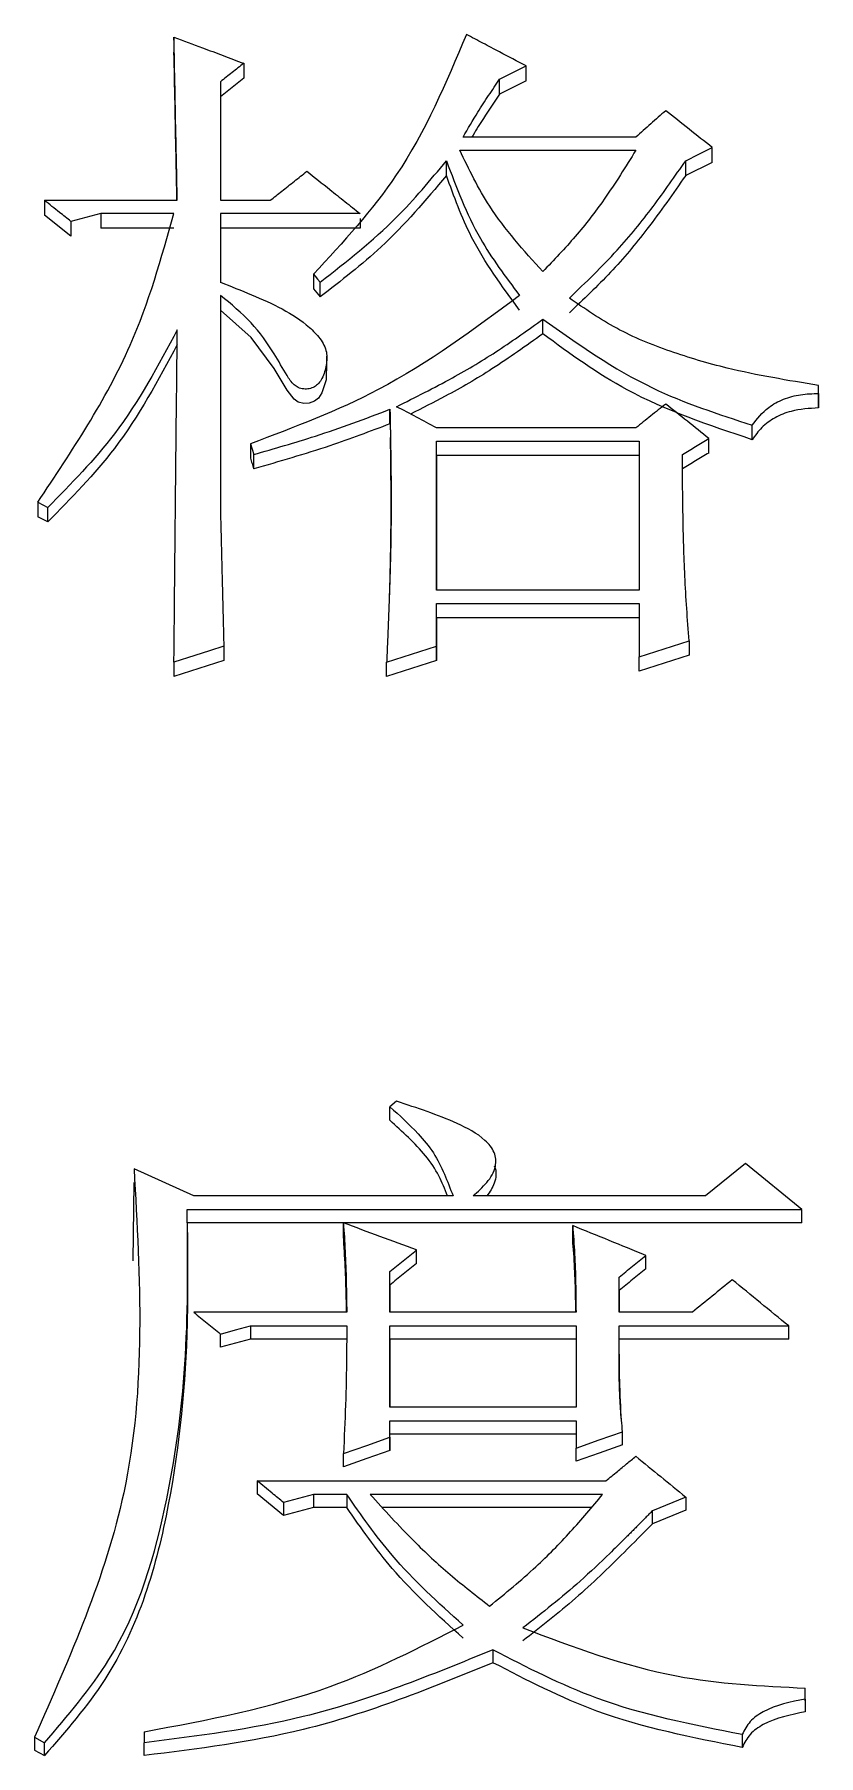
# Model space of a CAD drawing. Header units: millimetres. Extents: x 2251 to 4395, y 932 to 2449.
# Drawn here: x 2746.53 to 2749.09, y 2245.5 to 2251.09 of the extents above; entities that cross this region are included whole.
import ezdxf

# ---------------------------------------------------------------- set-up
doc = ezdxf.new("R2010")
doc.units = ezdxf.units.MM

msp = doc.modelspace()

# ---------------------------------------------------------------- linework, layer by layer
at = {"color": 7, "linetype": 'Continuous', "lineweight": 25}
for p, q in [((2746.9874, 2251.0855), (2746.9874, 2251.0367)), ((2747.2145, 2251), (2747.2145, 2250.9513)), ((2748.134, 2250.9428), (2748.134, 2250.9914)), ((2747.2145, 2250.9513), (2747.1388, 2250.8915)), ((2747.1388, 2250.9401), (2747.1388, 2250.5544)), ((2747.1388, 2250.9401), (2747.1388, 2250.8915)), ((2748.0475, 2250.9), (2748.0475, 2250.9487)), ((2748.134, 2250.9428), (2748.0475, 2250.9)), ((2747.1388, 2250.8915), (2747.1388, 2250.5544)), ((2747.9177, 2250.7174), (2748.491, 2250.7174)), ((2748.491, 2250.7603), (2747.9285, 2250.7603)), ((2748.7398, 2250.6777), (2748.7398, 2250.726)), ((2747.8744, 2250.6349), (2747.8744, 2250.6832)), ((2748.6532, 2250.6349), (2748.6532, 2250.6831)), ((2748.7398, 2250.6777), (2748.6532, 2250.6349)), ((2746.5655, 2250.5544), (2746.9982, 2250.5544)), ((2746.5655, 2250.5544), (2746.5655, 2250.5063)), ((2747.1388, 2250.5544), (2747.3011, 2250.5544)), ((2746.652, 2250.4377), (2746.5655, 2250.5063)), ((2746.7494, 2250.5115), (2746.652, 2250.4858)), ((2746.652, 2250.4858), (2746.652, 2250.4377)), ((2746.9873, 2250.5115), (2746.7494, 2250.5115)), ((2746.7494, 2250.5115), (2746.7494, 2250.4635)), ((2747.5931, 2250.5115), (2747.1388, 2250.5115)), ((2747.1388, 2250.5115), (2747.1388, 2250.2881)), ((2747.1388, 2250.5115), (2747.1388, 2250.4635)), ((2747.5931, 2250.4955), (2747.5931, 2250.4635)), ((2746.9873, 2250.4635), (2746.7494, 2250.4635)), ((2747.1388, 2250.4635), (2747.1388, 2250.2864)), ((2747.5931, 2250.4635), (2747.1388, 2250.4635)), ((2747.4416, 2250.314), (2747.4416, 2250.2662)), ((2747.4633, 2250.2403), (2747.4633, 2250.2881)), ((2747.1388, 2250.2451), (2747.1388, 2249.5374)), ((2747.1388, 2250.2451), (2747.1388, 2250.1974)), ((2747.1388, 2250.1974), (2747.1388, 2249.5374)), ((2747.4853, 2249.9993), (2747.4853, 2250.047)), ((2749.0859, 2249.9263), (2749.0859, 2249.9521)), ((2749.0859, 2249.9048), (2749.0859, 2249.9521)), ((2749.0859, 2249.9263), (2749.0859, 2249.879)), ((2747.6905, 2249.8273), (2747.6905, 2249.8745)), ((2748.491, 2249.8141), (2747.842, 2249.8141)), ((2748.8696, 2249.7756), (2748.8696, 2249.8227)), ((2747.2362, 2249.7623), (2747.247, 2249.7277)), ((2747.2362, 2249.7623), (2747.2362, 2249.7152)), ((2747.842, 2249.7709), (2748.5018, 2249.7709)), ((2747.842, 2249.2863), (2747.842, 2249.7709)), ((2747.842, 2249.7238), (2747.842, 2249.7709)), ((2748.5018, 2249.7709), (2748.5018, 2249.2863)), ((2748.729, 2249.7324), (2748.729, 2249.7795)), ((2747.247, 2249.6806), (2747.247, 2249.7277)), ((2747.842, 2249.7238), (2747.842, 2249.2863)), ((2748.5018, 2249.7238), (2747.842, 2249.7238)), ((2746.5438, 2249.5721), (2746.5763, 2249.5548)), ((2746.5438, 2249.5721), (2746.5438, 2249.5253)), ((2746.5763, 2249.508), (2746.5763, 2249.5548)), ((2746.5763, 2249.508), (2746.5438, 2249.5252)), ((2748.5018, 2249.2863), (2747.842, 2249.2863)), ((2747.842, 2249.2429), (2748.5018, 2249.2429)), ((2747.842, 2249.104), (2747.842, 2249.2429)), ((2747.842, 2249.1965), (2747.842, 2249.2429)), ((2747.842, 2249.1965), (2747.842, 2249.0578)), ((2748.5018, 2249.1965), (2747.842, 2249.1965)), ((2748.5018, 2249.2429), (2748.5018, 2249.0693)), ((2747.1497, 2249.104), (2747.1497, 2249.0578)), ((2747.842, 2249.0578), (2747.842, 2249.104)), ((2748.6641, 2249.1214), (2748.6641, 2249.0752)), ((2747.1497, 2249.0578), (2746.9874, 2249.0058)), ((2746.9874, 2249.0519), (2746.9874, 2249.0058)), ((2747.6797, 2249.0058), (2747.6797, 2249.0519)), ((2748.5018, 2249.0231), (2748.5018, 2249.0693)), ((2747.7122, 2247.6234), (2747.6905, 2247.6058)), ((2747.6905, 2247.5616), (2747.6905, 2247.6058)), ((2747.0523, 2247.3158), (2746.8576, 2247.4038)), ((2748.0294, 2247.4576), (2748.0294, 2247.458)), ((2748.848, 2247.4214), (2748.7182, 2247.3158)), ((2749.0319, 2247.2719), (2748.848, 2247.4214)), ((2746.8551, 2247.105), (2746.8576, 2247.3598)), ((2747.8961, 2247.3158), (2747.0523, 2247.3158)), ((2748.7182, 2247.3158), (2747.961, 2247.3158)), ((2747.0306, 2247.2718), (2749.0319, 2247.2719)), ((2747.0306, 2247.228), (2747.0306, 2247.2718)), ((2749.0319, 2247.228), (2749.0319, 2247.2719)), ((2749.0319, 2247.228), (2747.0306, 2247.228)), ((2747.5391, 2247.1841), (2747.5391, 2247.2278)), ((2748.2855, 2247.1753), (2748.2855, 2247.219)), ((2747.7771, 2247.0961), (2747.7771, 2247.1398)), ((2748.5235, 2247.0785), (2748.5235, 2247.1222)), ((2747.0324, 2247.0702), (2747.0324, 2247.1142)), ((2747.6905, 2246.9371), (2747.6905, 2247.0693)), ((2747.6905, 2247.0257), (2747.6905, 2247.0693)), ((2747.6905, 2247.0257), (2747.6905, 2246.9371)), ((2748.4369, 2246.9371), (2748.4369, 2247.0517)), ((2748.4369, 2247.0081), (2748.4369, 2247.0517)), ((2748.4369, 2247.0081), (2748.4369, 2246.9371)), ((2747.5499, 2246.9371), (2747.0523, 2246.9371)), ((2748.2963, 2246.9371), (2747.6905, 2246.9371)), ((2748.6749, 2246.9371), (2748.4369, 2246.9371)), ((2747.1389, 2246.8232), (2747.1389, 2246.8665)), ((2747.2362, 2246.8496), (2747.1389, 2246.8232)), ((2747.2362, 2246.8929), (2747.5499, 2246.8929)), ((2747.2362, 2246.8929), (2747.2362, 2246.8496)), ((2747.5499, 2246.8496), (2747.2362, 2246.8496)), ((2747.6905, 2246.8929), (2748.2963, 2246.8929)), ((2747.6905, 2246.628), (2747.6905, 2246.8929)), ((2747.6905, 2246.8496), (2747.6905, 2246.8929)), ((2747.6905, 2246.8496), (2747.6905, 2246.628)), ((2748.2963, 2246.8496), (2747.6905, 2246.8496)), ((2748.2963, 2246.8929), (2748.2963, 2246.628)), ((2748.4369, 2246.8929), (2748.9886, 2246.8929)), ((2748.9886, 2246.8496), (2748.437, 2246.8496)), ((2748.2963, 2246.628), (2747.6905, 2246.628)), ((2747.6905, 2246.5838), (2748.2963, 2246.5838)), ((2747.6905, 2246.5307), (2747.6905, 2246.5838)), ((2747.6905, 2246.5408), (2747.6905, 2246.5838)), ((2748.2963, 2246.5838), (2748.2963, 2246.4954)), ((2748.2963, 2246.5409), (2747.6905, 2246.5408)), ((2747.6905, 2246.4879), (2747.6905, 2246.5408)), ((2747.6905, 2246.5307), (2747.6905, 2246.4879)), ((2748.4478, 2246.5055), (2748.4478, 2246.5484)), ((2747.5391, 2246.4348), (2747.5391, 2246.4777)), ((2748.2963, 2246.4525), (2748.2963, 2246.4954)), ((2747.2579, 2246.3891), (2748.3937, 2246.3891)), ((2747.2579, 2246.3891), (2747.2579, 2246.3464)), ((2747.3444, 2246.2757), (2747.2579, 2246.3464)), ((2747.4418, 2246.3449), (2747.3444, 2246.3183)), ((2747.55, 2246.3449), (2747.4418, 2246.3449)), ((2747.4418, 2246.3449), (2747.4418, 2246.3022)), ((2747.55, 2246.3449), (2747.55, 2246.3022)), ((2748.3829, 2246.3449), (2747.6256, 2246.3449)), ((2747.3444, 2246.3183), (2747.3444, 2246.2757)), ((2747.4418, 2246.3022), (2747.3444, 2246.2757)), ((2747.55, 2246.3022), (2747.4418, 2246.3022)), ((2748.3462, 2246.3022), (2747.6658, 2246.3022)), ((2748.6533, 2246.336), (2748.5451, 2246.2917)), ((2748.6533, 2246.2934), (2748.5451, 2246.2491)), ((2748.5451, 2246.2491), (2748.5451, 2246.2917)), ((2748.6533, 2246.336), (2748.6533, 2246.2934)), ((2748.0259, 2245.8392), (2748.0259, 2245.7973)), ((2749.0427, 2245.6791), (2749.0427, 2245.7147)), ((2749.0427, 2245.6729), (2749.0427, 2245.7147)), ((2749.0427, 2245.6791), (2749.0427, 2245.6374)), ((2746.5331, 2245.5545), (2746.5656, 2245.5367)), ((2746.5331, 2245.5545), (2746.5331, 2245.5129)), ((2746.8901, 2245.5724), (2746.8901, 2245.5368)), ((2748.8372, 2245.5635), (2748.8372, 2245.5218)), ((2746.5331, 2245.5129), (2746.5656, 2245.4951)), ((2746.5656, 2245.4951), (2746.5656, 2245.5367)), ((2746.8901, 2245.4952), (2746.8901, 2245.5368))]:
    msp.add_line(p, q, dxfattribs=at)
at = {"color": 7, "linetype": 'Continuous', "lineweight": 25, "flags": 128}
for points in [[(2748.0475, 2250.9487), (2748.0907, 2250.97), (2748.134, 2250.9914)], [(2748.6532, 2250.6831), (2748.6965, 2250.7046), (2748.7398, 2250.726)], [(2747.4417, 2250.3139), (2747.4471, 2250.3074), (2747.4552, 2250.2977), (2747.4633, 2250.2881)], [(2747.4417, 2250.2661), (2747.4472, 2250.2596), (2747.4527, 2250.253), (2747.4633, 2250.2403)], [(2747.4834, 2249.9994), (2747.4828, 2249.9706), (2747.4693, 2249.9277), (2747.4582, 2249.9113), (2747.4447, 2249.9005), (2747.4277, 2249.8943), (2747.4097, 2249.8934), (2747.3918, 2249.8981), (2747.3784, 2249.9071), (2747.3559, 2249.9367), (2747.3132, 2250.0076), (2747.2382, 2250.1084), (2747.1389, 2250.1974), (2747.1389, 2250.1974)], [(2748.1881, 2250.12), (2748.1881, 2250.1325), (2748.1881, 2250.145), (2748.1881, 2250.1676)], [(2747.1497, 2249.104), (2747.1026, 2249.0889), (2747.0556, 2249.0739), (2746.9874, 2249.0519)], [(2747.6797, 2249.0519), (2747.7608, 2249.078), (2747.842, 2249.104)], [(2748.5018, 2249.0693), (2748.5829, 2249.0954), (2748.6641, 2249.1214)], [(2747.842, 2249.0578), (2747.7608, 2249.0318), (2747.6797, 2249.0058)], [(2748.6641, 2249.0752), (2748.5829, 2249.0492), (2748.5018, 2249.0231)], [(2747.1389, 2246.8665), (2747.1875, 2246.8797), (2747.2362, 2246.8929)], [(2748.9886, 2246.8496), (2748.9886, 2246.8713), (2748.9886, 2246.8929)], [(2747.5391, 2246.4777), (2747.6148, 2246.5042), (2747.6905, 2246.5307)], [(2748.2963, 2246.4954), (2748.372, 2246.5219), (2748.4478, 2246.5484)], [(2747.6905, 2246.4879), (2747.6148, 2246.4613), (2747.5391, 2246.4348)], [(2748.4478, 2246.5055), (2748.372, 2246.479), (2748.2963, 2246.4525)]]:
    msp.add_lwpolyline(points, dxfattribs=at)
at = {"color": 7, "linetype": 'Continuous', "lineweight": 25}
for points, knots in [([(2746.9982, 2250.5544), (2746.9969, 2250.6192), (2746.9944, 2250.7403), (2746.9908, 2250.9173), (2746.9885, 2251.0294), (2746.9874, 2251.0855)], [0, 0, 0, 0, 0.365313, 0.682655, 1, 1, 1, 1]), ([(2746.9874, 2251.0855), (2747.0183, 2251.0738), (2747.0716, 2251.0538), (2747.1473, 2251.0253), (2747.1921, 2251.0084), (2747.2145, 2251)], [0, 0, 0, 0, 0.4083, 0.70415, 1, 1, 1, 1]), ([(2747.9393, 2251.094), (2747.8733, 2250.9367), (2747.7546, 2250.6535), (2747.5379, 2250.4184), (2747.4416, 2250.314)], [0, 0, 0, 0, 0.555743, 1, 1, 1, 1]), ([(2748.134, 2250.9914), (2748.1052, 2251.0066), (2748.0583, 2251.0313), (2747.9934, 2251.0655), (2747.9573, 2251.0845), (2747.9393, 2251.094)], [0, 0, 0, 0, 0.4440621, 0.722031, 1, 1, 1, 1]), ([(2746.9972, 2250.5544), (2746.9962, 2250.6032), (2746.9941, 2250.7081), (2746.9908, 2250.8688), (2746.9885, 2250.9807), (2746.9874, 2251.0367)], [0, 0, 0, 0, 0.302613, 0.651305, 1, 1, 1, 1]), ([(2747.2145, 2251), (2747.2019, 2250.99), (2747.1767, 2250.97), (2747.1514, 2250.9501), (2747.1388, 2250.9401)], [0, 0, 0, 0, 0.500001, 1, 1, 1, 1]), ([(2747.9285, 2250.7603), (2747.9444, 2250.7874), (2747.9711, 2250.833), (2748.0117, 2250.8953), (2748.0355, 2250.9309), (2748.0475, 2250.9487)], [0, 0, 0, 0, 0.425102, 0.712508, 1, 1, 1, 1]), ([(2748.0475, 2250.9), (2748.0296, 2250.8738), (2747.9997, 2250.83), (2747.9708, 2250.7828), (2747.9586, 2250.7624), (2747.9573, 2250.7603)], [0, 0, 0, 0, 0.5701108, 0.9548803, 1, 1, 1, 1]), ([(2748.5883, 2250.8459), (2748.5721, 2250.8317), (2748.5397, 2250.8031), (2748.5072, 2250.7746), (2748.491, 2250.7603)], [0, 0, 0, 0, 0.499999, 1, 1, 1, 1]), ([(2748.7398, 2250.726), (2748.7145, 2250.746), (2748.6641, 2250.786), (2748.6136, 2250.826), (2748.5883, 2250.8459)], [0, 0, 0, 0, 0.499999, 1, 1, 1, 1]), ([(2748.1881, 2250.3225), (2748.1263, 2250.3911), (2748.0165, 2250.5128), (2747.9477, 2250.6553), (2747.9177, 2250.7174)], [0, 0, 0, 0, 0.563444, 1, 1, 1, 1]), ([(2748.491, 2250.7174), (2748.4577, 2250.6636), (2748.3978, 2250.567), (2748.2957, 2250.4351), (2748.2241, 2250.3601), (2748.1881, 2250.3225)], [0, 0, 0, 0, 0.385333, 0.691671, 1, 1, 1, 1]), ([(2747.4633, 2250.2881), (2747.5494, 2250.3554), (2747.702, 2250.4749), (2747.822, 2250.6199), (2747.8744, 2250.6831)], [0, 0, 0, 0, 0.56336, 1, 1, 1, 1]), ([(2747.8744, 2250.6831), (2747.9067, 2250.5969), (2747.9646, 2250.4419), (2748.067, 2250.3056), (2748.1124, 2250.2451)], [0, 0, 0, 0, 0.556662, 1, 1, 1, 1]), ([(2748.2747, 2250.2365), (2748.3278, 2250.2874), (2748.4258, 2250.3814), (2748.5492, 2250.5331), (2748.6185, 2250.6331), (2748.6532, 2250.6831)], [0, 0, 0, 0, 0.370244, 0.684379, 1, 1, 1, 1]), ([(2747.3011, 2250.5544), (2747.3136, 2250.5643), (2747.3396, 2250.585), (2747.3793, 2250.6165), (2747.4065, 2250.6381), (2747.4201, 2250.6488)], [0, 0, 0, 0, 0.314654, 0.657326, 1, 1, 1, 1]), ([(2747.4201, 2250.6488), (2747.445, 2250.629), (2747.4864, 2250.5963), (2747.5441, 2250.5505), (2747.5768, 2250.5245), (2747.5931, 2250.5115)], [0, 0, 0, 0, 0.432645, 0.716322, 1, 1, 1, 1]), ([(2747.8744, 2250.6349), (2747.8068, 2250.5548), (2747.6852, 2250.4108), (2747.5315, 2250.2927), (2747.4633, 2250.2403)], [0, 0, 0, 0, 0.55642, 1, 1, 1, 1]), ([(2748.1124, 2250.1974), (2748.0556, 2250.2747), (2747.9548, 2250.4119), (2747.8989, 2250.5671), (2747.8744, 2250.6349)], [0, 0, 0, 0, 0.56299, 1, 1, 1, 1]), ([(2748.6532, 2250.6349), (2748.6122, 2250.5763), (2748.5365, 2250.4681), (2748.4112, 2250.3178), (2748.3203, 2250.2319), (2748.2747, 2250.1888)], [0, 0, 0, 0, 0.37028, 0.684001, 1, 1, 1, 1]), ([(2746.652, 2250.4858), (2746.6397, 2250.4956), (2746.6191, 2250.5119), (2746.5902, 2250.5348), (2746.5738, 2250.5479), (2746.5655, 2250.5544)], [0, 0, 0, 0, 0.428361, 0.714181, 1, 1, 1, 1]), ([(2746.5438, 2249.5721), (2746.6552, 2249.7388), (2746.8532, 2250.0351), (2746.9465, 2250.3665), (2746.9873, 2250.5115)], [0, 0, 0, 0, 0.562636, 1, 1, 1, 1]), ([(2747.1388, 2250.2881), (2747.1725, 2250.2747), (2747.2739, 2250.2345), (2747.3918, 2250.1797), (2747.4648, 2250.1058), (2747.4876, 2250.0626), (2747.484, 2250.0169), (2747.4746, 2249.9823), (2747.4597, 2249.9588), (2747.4452, 2249.9469), (2747.4279, 2249.9408), (2747.4094, 2249.9398), (2747.3918, 2249.9443), (2747.3716, 2249.9585), (2747.3475, 2249.9973), (2747.3075, 2250.0672), (2747.242, 2250.1607), (2747.1736, 2250.2166), (2747.1389, 2250.2451)], [0, 0, 0, 0, 0.104454, 0.314535, 0.36541, 0.416687, 0.46169, 0.509284, 0.529555, 0.546771, 0.564035, 0.580952, 0.598427, 0.614259, 0.652193, 0.737824, 0.866635, 1, 1, 1, 1]), ([(2748.1124, 2250.2451), (2747.9647, 2250.135), (2747.6986, 2249.9367), (2747.3785, 2249.816), (2747.2362, 2249.7623)], [0, 0, 0, 0, 0.555385, 1, 1, 1, 1]), ([(2749.0859, 2249.9521), (2748.9861, 2249.9685), (2748.822, 2249.9954), (2748.6026, 2250.0604), (2748.4256, 2250.1318), (2748.3247, 2250.2018), (2748.2747, 2250.2365)], [0, 0, 0, 0, 0.344082, 0.565383, 0.784584, 1, 1, 1, 1]), ([(2747.7121, 2249.8831), (2747.7732, 2249.9136), (2747.8871, 2249.9706), (2748.0463, 2250.0657), (2748.1408, 2250.1336), (2748.1881, 2250.1676)], [0, 0, 0, 0, 0.365229, 0.6817828, 1, 1, 1, 1]), ([(2748.1881, 2250.1676), (2748.3031, 2250.0864), (2748.5102, 2249.9401), (2748.7589, 2249.8589), (2748.8696, 2249.8227)], [0, 0, 0, 0, 0.554843, 1, 1, 1, 1]), ([(2746.9981, 2250.1332), (2746.9361, 2250.0167), (2746.8246, 2249.8073), (2746.6526, 2249.6324), (2746.5763, 2249.5548)], [0, 0, 0, 0, 0.556097, 1, 1, 1, 1]), ([(2746.9874, 2249.0519), (2746.9881, 2249.1201), (2746.9902, 2249.335), (2746.9937, 2249.6958), (2746.9967, 2249.9874), (2746.9982, 2250.1331)], [0, 0, 0, 0, 0.188404, 0.594194, 1, 1, 1, 1]), ([(2748.1881, 2250.12), (2748.1337, 2250.081), (2748.032, 2250.0083), (2747.886, 2249.9236), (2747.7953, 2249.8781), (2747.7574, 2249.8591)], [0, 0, 0, 0, 0.401974, 0.750243, 1, 1, 1, 1]), ([(2748.8696, 2249.7756), (2748.7294, 2249.8228), (2748.4811, 2249.9064), (2748.277, 2250.0552), (2748.1881, 2250.12)], [0, 0, 0, 0, 0.564881, 1, 1, 1, 1]), ([(2746.9981, 2250.0856), (2746.9361, 2249.9693), (2746.8246, 2249.7602), (2746.6526, 2249.5855), (2746.5763, 2249.508)], [0, 0, 0, 0, 0.5560424, 1, 1, 1, 1]), ([(2748.8696, 2249.8227), (2748.8858, 2249.8436), (2748.9129, 2249.8785), (2748.9713, 2249.9091), (2749.0273, 2249.9242), (2749.0663, 2249.9256), (2749.0859, 2249.9263)], [0, 0, 0, 0, 0.328373, 0.548346, 0.773134, 1, 1, 1, 1]), ([(2747.247, 2249.7277), (2747.3142, 2249.7469), (2747.4229, 2249.7781), (2747.5701, 2249.8289), (2747.6504, 2249.8593), (2747.6905, 2249.8745)], [0, 0, 0, 0, 0.447142, 0.723428, 1, 1, 1, 1]), ([(2747.6905, 2249.8745), (2747.6906, 2249.8707), (2747.6907, 2249.8651), (2747.6908, 2249.8577), (2747.6909, 2249.8521), (2747.691, 2249.8464), (2747.6912, 2249.8408), (2747.6913, 2249.8334), (2747.6914, 2249.8259), (2747.6916, 2249.8184), (2747.6917, 2249.8128), (2747.6918, 2249.8072), (2747.6919, 2249.8016), (2747.692, 2249.7941), (2747.6921, 2249.7866), (2747.6923, 2249.7791), (2747.6924, 2249.7735), (2747.6925, 2249.7679), (2747.6926, 2249.7623), (2747.6927, 2249.7567), (2747.6927, 2249.7511), (2747.6929, 2249.7436), (2747.693, 2249.7361), (2747.6931, 2249.7286), (2747.6932, 2249.7211), (2747.6933, 2249.7118), (2747.6935, 2249.7005), (2747.6936, 2249.6893), (2747.6937, 2249.6781), (2747.6939, 2249.6631), (2747.694, 2249.6481), (2747.6942, 2249.6331), (2747.6942, 2249.6219), (2747.6943, 2249.6107), (2747.6943, 2249.5994), (2747.6944, 2249.5882), (2747.6944, 2249.5732), (2747.6944, 2249.5582), (2747.6943, 2249.5432), (2747.6943, 2249.532), (2747.6942, 2249.5207), (2747.6941, 2249.5095), (2747.694, 2249.4982), (2747.6938, 2249.4832), (2747.6936, 2249.4682), (2747.6934, 2249.4532), (2747.6932, 2249.442), (2747.693, 2249.4307), (2747.6928, 2249.4195), (2747.6925, 2249.4082), (2747.6922, 2249.3932), (2747.6918, 2249.3782), (2747.6914, 2249.3632), (2747.6911, 2249.352), (2747.6908, 2249.3407), (2747.6904, 2249.3294), (2747.6901, 2249.3182), (2747.6896, 2249.3032), (2747.6891, 2249.2881), (2747.6886, 2249.2731), (2747.6882, 2249.2619), (2747.6878, 2249.2506), (2747.6874, 2249.2393), (2747.687, 2249.2281), (2747.6865, 2249.2168), (2747.6859, 2249.2018), (2747.6854, 2249.1868), (2747.6847, 2249.1717), (2747.6843, 2249.1605), (2747.6838, 2249.1492), (2747.6834, 2249.1379), (2747.6827, 2249.1229), (2747.6821, 2249.1079), (2747.6815, 2249.0928), (2747.681, 2249.0816), (2747.6804, 2249.0679), (2747.68, 2249.0581), (2747.6797, 2249.0519)], [0, 0, 0, 0, 0.013675, 0.020513, 0.02735, 0.034188, 0.041025, 0.047863, 0.061538, 0.068375, 0.075213, 0.082051, 0.088888, 0.095726, 0.109401, 0.116238, 0.123076, 0.129913, 0.136751, 0.143588, 0.150426, 0.157263, 0.170939, 0.177776, 0.184614, 0.198289, 0.211964, 0.225639, 0.239314, 0.252989, 0.280339, 0.294014, 0.307689, 0.321365, 0.33504, 0.348715, 0.36239, 0.38974, 0.403415, 0.41709, 0.430765, 0.44444, 0.458115, 0.471791, 0.499141, 0.512816, 0.526491, 0.540166, 0.553841, 0.567516, 0.581191, 0.608541, 0.622217, 0.635892, 0.649567, 0.663242, 0.676917, 0.690592, 0.717942, 0.731617, 0.745292, 0.758967, 0.772642, 0.786318, 0.799993, 0.813668, 0.841018, 0.854693, 0.868368, 0.882043, 0.895718, 0.909393, 0.936743, 0.950419, 0.964094, 0.977769, 1, 1, 1, 1]), ([(2747.842, 2249.8141), (2747.8203, 2249.8256), (2747.7771, 2249.8486), (2747.7338, 2249.8716), (2747.7121, 2249.8831)], [0, 0, 0, 0, 0.499999, 1, 1, 1, 1]), ([(2748.5883, 2249.8917), (2748.5721, 2249.8788), (2748.5397, 2249.8529), (2748.5072, 2249.827), (2748.491, 2249.8141)], [0, 0, 0, 0, 0.499998, 1, 1, 1, 1]), ([(2748.729, 2249.7795), (2748.7055, 2249.7982), (2748.6587, 2249.8356), (2748.6118, 2249.873), (2748.5883, 2249.8917)], [0, 0, 0, 0, 0.499999, 1, 1, 1, 1]), ([(2749.0859, 2249.879), (2749.0556, 2249.8772), (2749.006, 2249.8743), (2748.9432, 2249.849), (2748.8993, 2249.8169), (2748.8794, 2249.7892), (2748.8696, 2249.7756)], [0, 0, 0, 0, 0.348919, 0.571355, 0.788309, 1, 1, 1, 1]), ([(2749.0859, 2249.879), (2749.0859, 2249.8819), (2749.0859, 2249.8867), (2749.0859, 2249.8934), (2749.0859, 2249.8991), (2749.0859, 2249.9029), (2749.0859, 2249.9048)], [0, 0, 0, 0, 0.34, 0.56, 0.78, 1, 1, 1, 1]), ([(2747.6905, 2249.8273), (2747.6256, 2249.8026), (2747.5206, 2249.7627), (2747.3713, 2249.7169), (2747.2885, 2249.6927), (2747.247, 2249.6806)], [0, 0, 0, 0, 0.447314, 0.723589, 1, 1, 1, 1]), ([(2747.6913, 2249.7831), (2747.6914, 2249.7764), (2747.6923, 2249.7198), (2747.694, 2249.5454), (2747.6917, 2249.3921), (2747.6895, 2249.3077), (2747.6883, 2249.267), (2747.6875, 2249.2434), (2747.6873, 2249.2376), (2747.6872, 2249.2346)], [0, 0, 0, 0, 0.058237, 0.493643, 0.756064, 0.862488, 0.925116, 0.960703, 1, 1, 1, 1]), ([(2748.6424, 2249.7277), (2748.6569, 2249.7363), (2748.6857, 2249.7536), (2748.7146, 2249.7709), (2748.729, 2249.7795)], [0, 0, 0, 0, 0.499999, 1, 1, 1, 1]), ([(2748.729, 2249.7324), (2748.7146, 2249.7238), (2748.6857, 2249.7065), (2748.6569, 2249.6893), (2748.6424, 2249.6806)], [0, 0, 0, 0, 0.499998, 1, 1, 1, 1]), ([(2748.6641, 2249.1214), (2748.659, 2249.1916), (2748.6492, 2249.3278), (2748.6439, 2249.53), (2748.6429, 2249.6618), (2748.6424, 2249.7277)], [0, 0, 0, 0, 0.347124, 0.673492, 1, 1, 1, 1]), ([(2747.1388, 2249.5374), (2747.1389, 2249.5344), (2747.1391, 2249.5284), (2747.1393, 2249.5194), (2747.1395, 2249.5119), (2747.1397, 2249.5044), (2747.1398, 2249.4984), (2747.14, 2249.4924), (2747.1401, 2249.4864), (2747.1403, 2249.4789), (2747.1405, 2249.4714), (2747.1407, 2249.4639), (2747.1408, 2249.4579), (2747.141, 2249.4504), (2747.1412, 2249.4429), (2747.1414, 2249.4339), (2747.1417, 2249.4249), (2747.1418, 2249.4174), (2747.142, 2249.4099), (2747.1422, 2249.4023), (2747.1425, 2249.3903), (2747.1428, 2249.3798), (2747.143, 2249.3693), (2747.1432, 2249.3618), (2747.1435, 2249.3498), (2747.1438, 2249.3377), (2747.1441, 2249.3257), (2747.1444, 2249.3167), (2747.1445, 2249.3092), (2747.1447, 2249.3017), (2747.1449, 2249.2942), (2747.1452, 2249.2821), (2747.1455, 2249.2716), (2747.1457, 2249.2611), (2747.1459, 2249.2551), (2747.1461, 2249.2476), (2747.1462, 2249.2415), (2747.1464, 2249.234), (2747.1466, 2249.228), (2747.1468, 2249.2205), (2747.1469, 2249.2145), (2747.1471, 2249.207), (2747.1472, 2249.2009), (2747.1474, 2249.1934), (2747.1476, 2249.1874), (2747.1478, 2249.1799), (2747.1479, 2249.1739), (2747.1481, 2249.1663), (2747.1483, 2249.1603), (2747.1484, 2249.1528), (2747.1486, 2249.1468), (2747.1488, 2249.1393), (2747.1489, 2249.1332), (2747.1491, 2249.1257), (2747.1493, 2249.1197), (2747.1495, 2249.112), (2747.1496, 2249.1073), (2747.1497, 2249.104)], [0, 0, 0, 0, 0.020805, 0.04161, 0.062415, 0.072817, 0.093622, 0.104024, 0.114427, 0.135232, 0.156036, 0.166439, 0.187244, 0.197646, 0.218451, 0.239256, 0.260061, 0.280866, 0.291268, 0.312073, 0.332878, 0.374488, 0.38489, 0.405695, 0.4265, 0.468109, 0.488914, 0.509719, 0.530524, 0.540926, 0.561731, 0.582536, 0.624146, 0.634548, 0.655353, 0.665756, 0.686561, 0.696963, 0.717768, 0.72817, 0.748975, 0.759378, 0.780182, 0.790585, 0.81139, 0.821792, 0.842597, 0.852999, 0.873804, 0.884207, 0.905012, 0.915414, 0.936219, 0.946621, 0.967426, 0.977829, 1, 1, 1, 1]), ([(2747.6905, 2247.6058), (2747.7219, 2247.5773), (2747.7732, 2247.5304), (2747.8347, 2247.4573), (2747.8686, 2247.3872), (2747.8869, 2247.3396), (2747.8961, 2247.3158)], [0, 0, 0, 0, 0.345508, 0.566176, 0.783683, 1, 1, 1, 1]), ([(2747.961, 2247.3158), (2747.9768, 2247.3297), (2748.008, 2247.3571), (2748.0382, 2247.4067), (2748.0341, 2247.4597), (2747.9894, 2247.512), (2747.8797, 2247.5689), (2747.7788, 2247.6017), (2747.7122, 2247.6234)], [0, 0, 0, 0, 0.119334, 0.235111, 0.326467, 0.420991, 0.617683, 1, 1, 1, 1]), ([(2747.8774, 2247.3158), (2747.8689, 2247.3378), (2747.8513, 2247.3838), (2747.8081, 2247.448), (2747.7513, 2247.5062), (2747.7108, 2247.5431), (2747.6905, 2247.5616)], [0, 0, 0, 0, 0.230715, 0.483743, 0.741016, 1, 1, 1, 1]), ([(2746.8576, 2247.4038), (2746.8774, 2247.0481), (2746.913, 2246.4115), (2746.6494, 2245.8169), (2746.5331, 2245.5545)], [0, 0, 0, 0, 0.558854, 1, 1, 1, 1]), ([(2748.0293, 2247.4136), (2748.0294, 2247.4134), (2748.0349, 2247.4047), (2748.037, 2247.3843), (2748.0305, 2247.3501), (2748.0155, 2247.329), (2748.0061, 2247.3158)], [0, 0, 0, 0, 0.0049475, 0.2908283, 0.5560785, 1, 1, 1, 1]), ([(2746.5656, 2245.5367), (2746.6411, 2245.6242), (2746.8425, 2245.8573), (2746.9725, 2246.3048), (2747.0356, 2246.7987), (2747.0323, 2247.1134), (2747.0306, 2247.2718)], [0, 0, 0, 0, 0.180534, 0.481185, 0.738841, 1, 1, 1, 1]), ([(2747.0306, 2247.228), (2747.0319, 2247.1194), (2747.0353, 2246.8136), (2746.9884, 2246.3111), (2746.844, 2245.813), (2746.6357, 2245.5752), (2746.5656, 2245.4951)], [0, 0, 0, 0, 0.179534, 0.505448, 0.833516, 1, 1, 1, 1]), ([(2747.5391, 2247.2278), (2747.5411, 2247.1971), (2747.5452, 2247.1333), (2747.5485, 2247.0364), (2747.5494, 2246.9702), (2747.5499, 2246.9371)], [0, 0, 0, 0, 0.317979, 0.65893, 1, 1, 1, 1]), ([(2747.7771, 2247.1398), (2747.7374, 2247.1545), (2747.6581, 2247.1838), (2747.5788, 2247.2132), (2747.5391, 2247.2278)], [0, 0, 0, 0, 0.499999, 1, 1, 1, 1]), ([(2747.5492, 2246.9371), (2747.5489, 2246.9538), (2747.5482, 2247.0033), (2747.5455, 2247.0857), (2747.5412, 2247.1513), (2747.5391, 2247.1841)], [0, 0, 0, 0, 0.202528, 0.601166, 1, 1, 1, 1]), ([(2748.2855, 2247.219), (2748.2878, 2247.1883), (2748.2924, 2247.126), (2748.2953, 2247.0319), (2748.296, 2246.9687), (2748.2963, 2246.9371)], [0, 0, 0, 0, 0.328217, 0.664033, 1, 1, 1, 1]), ([(2748.5235, 2247.1222), (2748.4838, 2247.1383), (2748.4045, 2247.1706), (2748.3252, 2247.2029), (2748.2855, 2247.219)], [0, 0, 0, 0, 0.499999, 1, 1, 1, 1]), ([(2747.6905, 2247.0693), (2747.705, 2247.0811), (2747.7338, 2247.1046), (2747.7627, 2247.128), (2747.7771, 2247.1398)], [0, 0, 0, 0, 0.500001, 1, 1, 1, 1]), ([(2748.2957, 2246.9371), (2748.2955, 2246.9535), (2748.2949, 2247.0015), (2748.2925, 2247.0809), (2748.2878, 2247.1438), (2748.2855, 2247.1753)], [0, 0, 0, 0, 0.2065, 0.603092, 1, 1, 1, 1]), ([(2748.4369, 2247.0517), (2748.4514, 2247.0634), (2748.4802, 2247.0869), (2748.5091, 2247.1104), (2748.5235, 2247.1222)], [0, 0, 0, 0, 0.5000005, 1, 1, 1, 1]), ([(2747.7771, 2247.0961), (2747.7627, 2247.0844), (2747.7338, 2247.0609), (2747.705, 2247.0375), (2747.6905, 2247.0257)], [0, 0, 0, 0, 0.499998, 1, 1, 1, 1]), ([(2748.5235, 2247.0785), (2748.5091, 2247.0668), (2748.4802, 2247.0433), (2748.4514, 2247.0199), (2748.4369, 2247.0081)], [0, 0, 0, 0, 0.4999977, 1, 1, 1, 1]), ([(2748.8047, 2247.0429), (2748.7831, 2247.0252), (2748.7398, 2246.99), (2748.6966, 2246.9547), (2748.6749, 2246.9371)], [0, 0, 0, 0, 0.500001, 1, 1, 1, 1]), ([(2748.9886, 2246.8929), (2748.958, 2246.9179), (2748.8967, 2246.9679), (2748.8354, 2247.0179), (2748.8047, 2247.0429)], [0, 0, 0, 0, 0.5, 1, 1, 1, 1]), ([(2747.0523, 2246.9371), (2747.0667, 2246.9253), (2747.0956, 2246.9018), (2747.1244, 2246.8782), (2747.1389, 2246.8665)], [0, 0, 0, 0, 0.499999, 1, 1, 1, 1]), ([(2747.5499, 2246.8929), (2747.5498, 2246.8598), (2747.5494, 2246.7741), (2747.5466, 2246.6357), (2747.5416, 2246.5303), (2747.5391, 2246.4777)], [0, 0, 0, 0, 0.239549, 0.619699, 1, 1, 1, 1]), ([(2748.4478, 2246.5484), (2748.4454, 2246.5736), (2748.4424, 2246.6051), (2748.4402, 2246.6398), (2748.4395, 2246.6524), (2748.4391, 2246.6619), (2748.4386, 2246.6714), (2748.4383, 2246.6808), (2748.4378, 2246.6934), (2748.4374, 2246.7061), (2748.4371, 2246.7187), (2748.4369, 2246.7282), (2748.4368, 2246.7376), (2748.4366, 2246.7471), (2748.4365, 2246.7566), (2748.4364, 2246.7692), (2748.4363, 2246.7818), (2748.4363, 2246.7944), (2748.4363, 2246.8039), (2748.4363, 2246.8134), (2748.4364, 2246.8228), (2748.4364, 2246.8323), (2748.4365, 2246.8418), (2748.4365, 2246.8497), (2748.4366, 2246.8575), (2748.4367, 2246.8638), (2748.4367, 2246.8702), (2748.4368, 2246.8749), (2748.4368, 2246.8796), (2748.4369, 2246.8856), (2748.4369, 2246.8901), (2748.4369, 2246.8929)], [0, 0, 0, 0, 0.219728, 0.274659, 0.302124, 0.329589, 0.357054, 0.384519, 0.411984, 0.466914, 0.494379, 0.521844, 0.549309, 0.576774, 0.604239, 0.631703, 0.686633, 0.714098, 0.741563, 0.769028, 0.796493, 0.823958, 0.851423, 0.878888, 0.89262, 0.920085, 0.933818, 0.94755, 0.961283, 0.975015, 1, 1, 1, 1]), ([(2748.4371, 2246.822), (2748.4371, 2246.8223), (2748.4371, 2246.8243), (2748.4371, 2246.8282), (2748.437, 2246.8375), (2748.437, 2246.8459), (2748.4369, 2246.8614), (2748.4369, 2246.8712), (2748.4369, 2246.877)], [0, 0, 0, 0, 0.017551, 0.111249, 0.196743, 0.493071, 0.696882, 1, 1, 1, 1]), ([(2748.4444, 2246.585), (2748.4444, 2246.585), (2748.4444, 2246.585), (2748.4443, 2246.5857), (2748.4423, 2246.6187), (2748.4381, 2246.7042), (2748.4375, 2246.7682), (2748.4372, 2246.8059), (2748.4371, 2246.8181), (2748.4371, 2246.822)], [0, 0, 0, 0, 0.004122, 0.010144, 0.023857, 0.559001, 0.866591, 0.95816, 1, 1, 1, 1]), ([(2748.3937, 2246.3891), (2748.4062, 2246.3994), (2748.4286, 2246.4177), (2748.4611, 2246.4443), (2748.481, 2246.4606), (2748.491, 2246.4688)], [0, 0, 0, 0, 0.384576, 0.692287, 1, 1, 1, 1]), ([(2748.491, 2246.4688), (2748.5181, 2246.4467), (2748.5722, 2246.4024), (2748.6262, 2246.3582), (2748.6533, 2246.336)], [0, 0, 0, 0, 0.4999994, 1, 1, 1, 1]), ([(2747.3444, 2246.3183), (2747.332, 2246.3284), (2747.3114, 2246.3453), (2747.2826, 2246.3689), (2747.2661, 2246.3824), (2747.2579, 2246.3891)], [0, 0, 0, 0, 0.428361, 0.714181, 1, 1, 1, 1]), ([(2747.9285, 2245.9192), (2747.8478, 2245.9924), (2747.7046, 2246.1222), (2747.597, 2246.2772), (2747.55, 2246.3449)], [0, 0, 0, 0, 0.56329, 1, 1, 1, 1]), ([(2747.6256, 2246.3449), (2747.6722, 2246.2939), (2747.7548, 2246.2033), (2747.8853, 2246.0818), (2747.9717, 2246.0149), (2748.0151, 2245.9813)], [0, 0, 0, 0, 0.391375, 0.694883, 1, 1, 1, 1]), ([(2748.0151, 2245.9813), (2748.0662, 2246.0231), (2748.1593, 2246.0992), (2748.2803, 2246.2225), (2748.3486, 2246.304), (2748.3829, 2246.3449)], [0, 0, 0, 0, 0.378477, 0.688442, 1, 1, 1, 1]), ([(2747.9285, 2245.8771), (2747.8478, 2245.9502), (2747.7047, 2246.0798), (2747.597, 2246.2346), (2747.55, 2246.3022)], [0, 0, 0, 0, 0.563337, 1, 1, 1, 1]), ([(2748.5451, 2246.2917), (2748.5413, 2246.2878), (2748.5355, 2246.282), (2748.5279, 2246.2742), (2748.5221, 2246.2684), (2748.5164, 2246.2625), (2748.5106, 2246.2567), (2748.5049, 2246.2509), (2748.4991, 2246.245), (2748.4933, 2246.2392), (2748.4876, 2246.2334), (2748.4818, 2246.2276), (2748.4741, 2246.2198), (2748.4663, 2246.2121), (2748.4586, 2246.2044), (2748.4528, 2246.1986), (2748.447, 2246.1928), (2748.4411, 2246.1871), (2748.4353, 2246.1813), (2748.4235, 2246.1698), (2748.3822, 2246.1298), (2748.2849, 2246.037), (2748.1866, 2245.9599), (2748.1233, 2245.9103)], [0, 0, 0, 0, 0.028965, 0.043448, 0.057931, 0.072414, 0.086896, 0.101379, 0.115862, 0.130344, 0.144827, 0.15931, 0.173793, 0.202758, 0.217241, 0.231723, 0.246206, 0.260689, 0.275172, 0.289654, 0.347586, 0.579334, 1, 1, 1, 1]), ([(2748.5451, 2246.2491), (2748.5144, 2246.2181), (2748.433, 2246.1356), (2748.2971, 2246.0039), (2748.1813, 2245.9135), (2748.1233, 2245.8682)], [0, 0, 0, 0, 0.231872, 0.614997, 1, 1, 1, 1]), ([(2746.8901, 2245.5724), (2747.0964, 2245.6112), (2747.4624, 2245.6799), (2747.7869, 2245.8466), (2747.9285, 2245.9192)], [0, 0, 0, 0, 0.563872, 1, 1, 1, 1]), ([(2748.1233, 2245.9103), (2748.2876, 2245.8483), (2748.5828, 2245.737), (2748.9014, 2245.7216), (2749.0427, 2245.7147)], [0, 0, 0, 0, 0.55643, 1, 1, 1, 1]), ([(2748.0259, 2245.8392), (2747.8232, 2245.7564), (2747.4594, 2245.6079), (2747.0648, 2245.5586), (2746.8901, 2245.5368)], [0, 0, 0, 0, 0.557128, 1, 1, 1, 1]), ([(2748.8372, 2245.5635), (2748.676, 2245.595), (2748.3901, 2245.6508), (2748.1366, 2245.782), (2748.0259, 2245.8392)], [0, 0, 0, 0, 0.563683, 1, 1, 1, 1]), ([(2748.0259, 2245.7973), (2747.8232, 2245.7146), (2747.4594, 2245.5662), (2747.0648, 2245.517), (2746.8901, 2245.4952)], [0, 0, 0, 0, 0.557096, 1, 1, 1, 1]), ([(2748.8372, 2245.5218), (2748.6761, 2245.5533), (2748.3902, 2245.6091), (2748.1366, 2245.7401), (2748.0259, 2245.7973)], [0, 0, 0, 0, 0.563727, 1, 1, 1, 1]), ([(2749.0427, 2245.6791), (2748.9951, 2245.6696), (2748.9294, 2245.6564), (2748.8603, 2245.6084), (2748.8448, 2245.5783), (2748.8372, 2245.5635)], [0, 0, 0, 0, 0.571287, 0.789427, 1, 1, 1, 1]), ([(2749.0427, 2245.6729), (2749.0427, 2245.6663), (2749.0427, 2245.6544), (2749.0427, 2245.6426), (2749.0427, 2245.6374)], [0, 0, 0, 0, 0.56, 1, 1, 1, 1]), ([(2749.0427, 2245.6374), (2748.9951, 2245.6278), (2748.9294, 2245.6146), (2748.8603, 2245.5667), (2748.8448, 2245.5366), (2748.8372, 2245.5218)], [0, 0, 0, 0, 0.571439, 0.78955, 1, 1, 1, 1])]:
    msp.add_open_spline(points, degree=3, knots=knots, dxfattribs=at)
msp.add_open_spline([(2747.2362, 2249.7152), (2747.238, 2249.7094), (2747.2416, 2249.6979), (2747.2452, 2249.6864), (2747.247, 2249.6806)], degree=3, dxfattribs=at)

doc.saveas('drawing.dxf')
